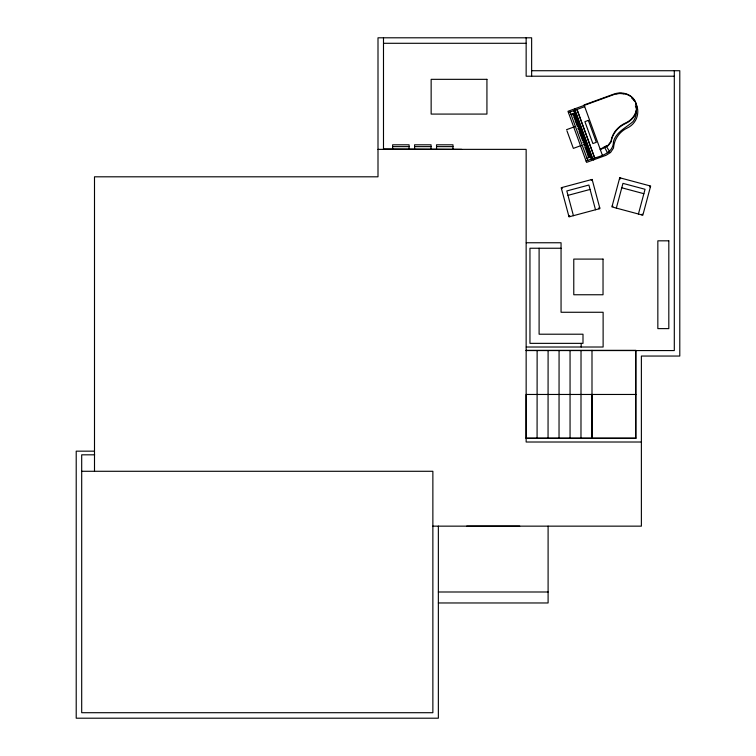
<?xml version="1.0" encoding="UTF-8"?>
<svg xmlns="http://www.w3.org/2000/svg" width="756" height="756" viewBox="0 0 756 756"><rect width="100%" height="100%" fill="white"/><g stroke="black" fill="none" stroke-linecap="round" stroke-linejoin="round"><path stroke-width="1.13" d="M620.619 178L620.383 178.888L619.495 178.652M616.338 208.098L622.963 183.368L645.048 189.284L638.423 214.014M641.957 214.959L642.194 214.08M649.763 185.815L649.527 186.694L650.415 186.93M568.436 112.578L584.69 106.653M613.995 94.538L567.973 111.293L586.562 162.379L606.151 155.254L610.593 152.457L613.494 148.081A24.183 24.183 0 0 1 627.385 127.944A18.05 18.05 0 0 0 635.834 103.392M574.711 113.901L573.048 114.912L575.741 113.929M575.902 114.364L573.209 115.347L576.025 114.723M576.45 115.885L573.757 116.868L576.582 116.235M576.733 116.651L574.04 117.634L576.856 117M577.603 119.042L574.91 120.024L576.828 119.722M577.546 121.678L575.874 122.68L577.669 122.028M578.718 122.113L576.025 123.096L578.85 122.463M579.011 122.907L576.441 124.239L579.134 123.256M579.606 124.56L576.913 125.543L579.739 124.91M566.546 129.673L574.636 126.734M579.899 125.354L577.206 126.328L579.124 126.025M580.447 126.866L577.886 128.199L580.58 127.216M579.833 127.962L578.16 128.964L580.854 127.981M581.014 128.425L578.453 129.758L581.147 128.775M580.702 130.353L579.03 131.355L581.733 130.372M581.884 130.816L579.323 132.149L582.016 131.081M581.544 132.659L579.871 133.67L582.564 132.687M582.715 133.094L580.022 134.077L582.848 133.453M582.111 134.218L580.438 135.22L583.131 134.247M583.585 135.485L580.892 136.467L582.819 136.165M582.98 136.609L581.307 137.611L584.048 136.656M584.426 137.8L581.733 138.783L583.66 138.48M584.709 138.565L582.139 139.898L584.832 138.915M584.993 139.359L582.432 140.692L585.125 139.709M585.569 140.937L583.008 142.27L585.702 141.296M585.862 141.731L583.169 142.714L585.087 142.411M586.439 143.319L583.745 144.301L586.571 143.668M581.44 145.435L573.35 148.384L566.943 130.779M586.713 144.084L584.019 145.067L585.947 144.765M587.006 144.878L584.312 145.851L587.128 145.228M586.684 146.796L584.889 147.448L586.817 147.155M587.875 147.269L585.182 148.242L588.007 147.618M587.525 149.112L585.73 149.764L587.658 149.461M588.707 149.546L586.136 150.879L588.829 149.896M588.99 150.34L586.429 151.672L589.122 150.69M589.538 151.843L586.845 152.825L589.671 152.192M588.933 152.958L587.261 153.969L589.954 152.986M600.169 149.187L607.994 145.322L611.037 141.334A24.183 20.941 -20 0 1 625.581 122.982A18.05 15.63 -20 0 0 635.73 102.712A18.05 15.63 -20 0 0 614.921 93.716L584.067 104.942L602.362 155.197M600.33 149.622L608.155 145.747L611.198 141.769A24.183 20.941 -20 0 1 625.732 123.417A18.05 15.63 -20 0 0 631.317 96.91M590.398 154.196L587.705 155.169L589.623 154.876M589.774 155.282L588.111 156.294L590.805 155.311M590.965 155.755L588.272 156.728L591.088 156.105M586.977 158.306L591.315 156.728M586.098 161.094C596.125 156.388 613.381 155.906 613.494 141.363C616.48 131.676 626.138 127.755 633.093 121.518A16.641 16.641 0 0 0 636.354 110.489M561.443 188.594L562.322 188.357M567.983 195.36L590.067 189.444M568.777 215.98L569.665 215.744L569.901 216.622M599.697 207.692L598.809 207.928L599.045 208.817M383.49 43.29L526.148 43.29M531.638 70.724L679.786 70.724L679.786 356.048L641.381 356.048L641.381 526.148L432.867 526.148M674.305 76.214L526.148 76.214L526.148 37.8M392.629 146.626L409.09 146.626M414.581 146.626L431.043 146.626M436.533 146.626L452.986 146.626M383.49 148.913L461.68 149.367M378 149.367L526.148 149.367L526.148 442.014L641.381 442.014M526.299 242.761L561.056 242.761L561.056 312.266L603.118 312.266L603.118 347.013L526.299 347.013M561.056 248.242L529.956 248.242L529.956 343.356L582.999 343.356L582.999 334.209L539.104 334.209L539.104 248.242M526.148 350.34L635.89 350.34L635.89 438.357L526.11 438.357L526.11 394.462L635.89 394.462M526.148 350.567L674.305 350.567L674.305 70.724M526.148 438.13L635.89 438.13M94.5 451.162L76.214 451.162L76.214 718.2L438.357 718.2L438.357 526.148M94.632 454.819L81.695 454.819L81.695 712.71L432.867 712.71L432.867 471.281L81.695 471.281M438.357 591.995L548.1 591.995M438.357 602.967L548.1 602.967L548.1 526.148M621.782 187.781L643.866 193.697M612.162 206.029L613.04 206.265M606.028 145.832L609.705 151.71L607.465 152.721L604.224 146.655M577.036 109.45L594.688 157.966L576.97 109.478M575.278 108.628L575.741 109.922M593.403 158.429L593.866 159.724M574.843 108.788L575.316 110.074M592.969 158.59L593.441 159.875M575.127 110.149L592.78 158.656M574.74 110.281L592.402 158.798M582.961 133.755L584.152 137.034M573.672 110.678L591.334 159.185M570.118 111.973L587.771 160.48M591.239 179.663L591.475 180.542M595.511 209.762L588.886 185.031L566.802 190.947L573.426 215.677M635.664 350.567L635.664 438.357M591.995 350.34L591.995 438.357M591.948 394.462L591.948 438.357M581.175 343.356L581.175 347.013M581.024 350.567L580.977 438.357M570.052 350.567L570.052 438.357M559.071 350.567L559.034 438.357M548.1 350.567L548.053 438.357M537.129 350.567L537.081 438.357M531.638 76.214L531.638 37.8L378 37.8L378 176.809L94.5 176.809L94.5 471.281M519.75 526.148L466.707 526.148M452.986 149.499L452.986 144.802L436.533 144.802L436.533 149.499M431.043 149.499L431.043 144.802L414.581 144.802L414.581 149.499M409.09 149.499L409.09 144.802L392.629 144.802L392.629 149.499M383.49 37.8L383.49 149.367M635.38 105.887A16.641 16.641 0 0 1 636.023 108.117M616.14 93.895A18.05 18.05 0 0 1 623.917 94.018M631.751 98.1A18.05 18.05 0 0 1 634.681 101.446M615.082 94.141A18.05 15.63 -20 0 1 621.668 93.413M623.785 93.649A18.05 15.63 -20 0 1 630.409 96.258M619.731 177.764L611.925 206.917L642.836 215.195L650.651 186.052L619.731 177.764M575.392 112.965L571.054 114.553L575.392 112.965M577.017 117.445L574.456 118.777L577.017 117.445M577.886 119.835L575.325 121.168L577.886 119.835M588.357 120.393L584.898 121.65L592.874 143.564L596.333 142.308L588.357 120.393M592.118 179.427L561.207 187.715L569.013 216.859L599.933 208.58L592.118 179.427M486.93 79.333L431.147 79.333L431.147 114.08L486.93 114.08L486.93 79.333M668.814 240.824L657.843 240.824L657.843 328.614L668.814 328.614L668.814 240.824M603.033 259.091L573.776 259.091L573.776 294.755L603.033 294.755L603.033 259.091"/></g></svg>
